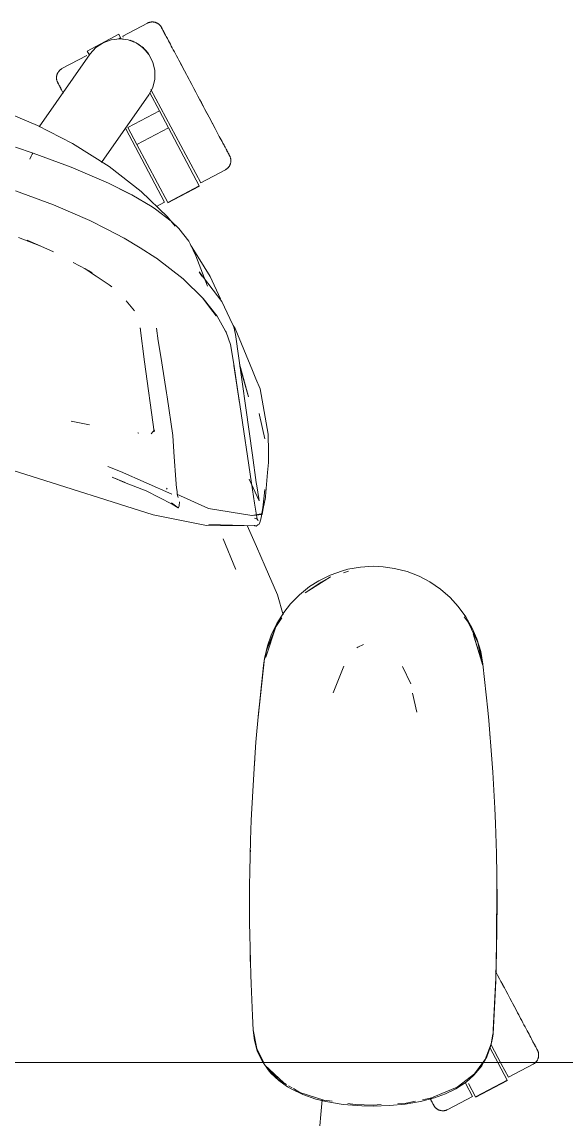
# Model space of a CAD drawing. Header units: millimetres. Extents: x 155927 to 317870, y -36033 to 97293.
# Drawn here: x 177060.7 to 177273.8, y 25105.9 to 25535.5 of the extents above; entities that cross this region are included whole.
import ezdxf

# ---------------------------------------------------------------- set-up
doc = ezdxf.new("R2010")
doc.units = ezdxf.units.MM
doc.header["$MEASUREMENT"] = 0
doc.layers.add('G-IMPT', color=8, linetype='CONTINUOUS', lineweight=9)
doc.layers.add('I-FURN', color=8, linetype='CONTINUOUS', lineweight=9)

msp = doc.modelspace()

# ---------------------------------------------------------------- linework, layer by layer
at = {"layer": 'G-IMPT'}
for p, q in [((177048.73, 25502.47), (177066.71, 25494.95)), ((177080.48, 25487.86), (177066.71, 25494.95)), ((177094.78, 25478.89), (177080.48, 25487.86)), ((177065.02, 25484.08), (177058.09, 25486.48)), ((177064.24, 25482.85), (177064.62, 25483.67)), ((177064.24, 25482.85), (177064.52, 25483.49)), ((177064.52, 25483.49), (177064.62, 25483.67)), ((177064.89, 25484.08), (177064.62, 25483.67)), ((177064.62, 25483.67), (177064.84, 25484.07)), ((177064.89, 25484.08), (177064.84, 25484.07)), ((177065.02, 25484.11), (177064.89, 25484.08)), ((177064.89, 25484.08), (177065.02, 25484.08)), ((177079.98, 25478.54), (177065.02, 25484.11)), ((177064.24, 25482.85), (177063.81, 25481.79)), ((177063.81, 25481.79), (177064.04, 25482.38)), ((177064.24, 25482.85), (177064.04, 25482.38)), ((177094.78, 25478.89), (177107.38, 25469.08)), ((177083.66, 25477.06), (177079.98, 25478.54)), ((177094.62, 25472.29), (177083.66, 25477.06)), ((177095.06, 25472.07), (177094.62, 25472.29)), ((177094.62, 25472.29), (177103.67, 25467.76)), ((177094.62, 25472.29), (177103.07, 25468.07)), ((177095.06, 25472.07), (177103.67, 25467.76)), ((177073.01, 25463.91), (177058.13, 25469.37)), ((177103.67, 25467.76), (177103.07, 25468.07)), ((177103.67, 25467.76), (177111.67, 25463.03)), ((177117.67, 25459.12), (177107.38, 25469.08)), ((177073.01, 25463.91), (177087.24, 25457.74)), ((177112.96, 25462.17), (177111.67, 25463.03)), ((177119.09, 25457.45), (177112.96, 25462.17)), ((177093.96, 25454.35), (177087.24, 25457.74)), ((177120.67, 25455.45), (177117.67, 25459.12)), ((177119.09, 25457.45), (177122.12, 25454.56)), ((177093.96, 25454.35), (177100.76, 25450.78)), ((177125.98, 25449.69), (177122.12, 25454.56)), ((177059.32, 25451.07), (177061.05, 25450.4)), ((177068.13, 25447.68), (177061.05, 25450.4)), ((177068.13, 25447.68), (177062.69, 25449.99)), ((177106.98, 25447.01), (177100.76, 25450.78)), ((177126.59, 25448.56), (177125.98, 25449.69)), ((177072.98, 25445.49), (177068.13, 25447.68)), ((177106.98, 25447.01), (177113.08, 25443.13)), ((177126.59, 25448.56), (177127.77, 25446.12)), ((177127.29, 25447.2), (177126.78, 25447.97)), ((177127.29, 25447.2), (177134.41, 25435.75)), ((177127.77, 25446.12), (177128.84, 25443.89)), ((177080.7, 25441.27), (177088.13, 25437.43)), ((177113.34, 25442.96), (177113.08, 25443.13)), ((177123.77, 25434.94), (177113.34, 25442.96)), ((177133.35, 25431.98), (177128.84, 25443.89)), ((177085.35, 25438.93), (177089.11, 25436.37)), ((177085.35, 25438.93), (177088.13, 25437.43)), ((177089.11, 25436.37), (177089.69, 25435.98)), ((177089.69, 25435.98), (177094.82, 25432.48)), ((177130.12, 25437.64), (177139.03, 25425.99)), ((177130.12, 25437.64), (177131.11, 25435.91)), ((177094.82, 25432.48), (177095.92, 25431.73)), ((177131.67, 25427.2), (177123.77, 25434.94)), ((177134.41, 25435.75), (177138.39, 25427.12)), ((177136.77, 25420.46), (177131.37, 25427.41)), ((177131.37, 25427.41), (177134.18, 25423.84)), ((177101.45, 25426.21), (177104.79, 25422.3)), ((177131.67, 25427.2), (177137.09, 25420.24)), ((177136.77, 25420.46), (177134.18, 25423.84)), ((177139.03, 25425.99), (177142.1, 25419.41)), ((177137.09, 25420.24), (177140.38, 25414.4)), ((177142.1, 25419.41), (177143.67, 25416.05)), ((177108.73, 25402.36), (177106.95, 25415.71)), ((177106.95, 25415.71), (177107.1, 25415.24)), ((177114.09, 25410.55), (177113.34, 25415.62)), ((177143.38, 25416.66), (177144.15, 25415.49)), ((177144.31, 25413.06), (177143.67, 25416.05)), ((177144.15, 25415.49), (177150.95, 25399.04)), ((177114.09, 25410.55), (177115.15, 25403.71)), ((177140.6, 25413.98), (177140.38, 25414.4)), ((177140.6, 25413.98), (177142.35, 25409.19)), ((177150.99, 25365.84), (177144.31, 25413.06)), ((177142.35, 25409.19), (177143.65, 25401.52)), ((177108.73, 25402.36), (177112.47, 25375.02)), ((177115.15, 25403.71), (177115.41, 25402.05)), ((177117.28, 25390.28), (177115.41, 25402.05)), ((177149.44, 25388.64), (177145.93, 25401.58)), ((177145.95, 25386.36), (177143.65, 25401.52)), ((177145.95, 25386.36), (177143.71, 25400.94)), ((177146.04, 25385.75), (177143.71, 25400.94)), ((177149.44, 25388.64), (177146.08, 25400.53)), ((177150.95, 25399.04), (177152.34, 25395.68)), ((177153.93, 25391.82), (177152.34, 25395.68)), ((177117.52, 25388.73), (177117.28, 25390.28)), ((177119.73, 25373.51), (177117.52, 25388.73)), ((177157.17, 25374.12), (177153.93, 25391.82)), ((177146.04, 25385.75), (177150.6, 25354.88)), ((177153.72, 25381.56), (177153.56, 25382.14)), ((177155.76, 25372.26), (177153.72, 25381.56)), ((177079.93, 25379.2), (177087.19, 25377.79)), ((177106.41, 25374.52), (177106.06, 25374.57)), ((177111.35, 25374.17), (177112.6, 25375.73)), ((177112.47, 25375.02), (177112.52, 25375.29)), ((177112.56, 25375.52), (177112.52, 25375.29)), ((177119.73, 25373.51), (177119.74, 25373.43)), ((177119.74, 25373.43), (177120.36, 25365.19)), ((177157.17, 25374.12), (177157.2, 25367.15)), ((177061.82, 25358.48), (177031.84, 25367.66)), ((177121, 25356.34), (177120.36, 25365.19)), ((177150.99, 25365.84), (177152.43, 25355.18)), ((177156.86, 25359.03), (177157.2, 25362.98)), ((177157.2, 25362.98), (177157.2, 25367.15)), ((177094.25, 25361.36), (177099.24, 25359.47)), ((177099.24, 25359.47), (177119.4, 25350.54)), ((177156.86, 25359.03), (177156.05, 25349.7)), ((177061.82, 25358.48), (177112.06, 25342.49)), ((177100.87, 25355.17), (177095.98, 25357.19)), ((177095.98, 25357.19), (177101.08, 25355.16)), ((177101.08, 25355.16), (177096.55, 25356.96)), ((177109.34, 25351.92), (177100.87, 25355.17)), ((177121, 25356.34), (177121.25, 25352.93)), ((177149.61, 25356.43), (177153.62, 25347.99)), ((177150.6, 25354.88), (177151.71, 25347.03)), ((177152.64, 25353.88), (177152.43, 25355.18)), ((177109.34, 25351.92), (177119.45, 25346.64)), ((177117.23, 25352.92), (177117.5, 25352.48)), ((177121.29, 25352.56), (177121.25, 25352.93)), ((177121.29, 25352.56), (177121.58, 25350.1)), ((177133.72, 25344.93), (177121.37, 25350.54)), ((177121.58, 25350.1), (177121.6, 25350.04)), ((177121.87, 25349.27), (177121.6, 25350.04)), ((177153.47, 25348.86), (177152.64, 25353.88)), ((177155.53, 25349.87), (177155.75, 25352.46)), ((177121.91, 25345.29), (177119.2, 25347.13)), ((177121.91, 25345.29), (177119.45, 25346.64)), ((177122.19, 25346), (177122.04, 25345.31)), ((177122.35, 25347.53), (177122.19, 25346)), ((177152.82, 25340.76), (177151.71, 25347.03)), ((177153.62, 25347.99), (177153.47, 25348.86)), ((177155.53, 25349.87), (177155.02, 25345.18)), ((177155.2, 25344.98), (177156.01, 25349.23)), ((177156.05, 25349.7), (177156.01, 25349.23)), ((177112.06, 25342.49), (177133.02, 25338.3)), ((177121.91, 25345.29), (177121.74, 25345.25)), ((177122.04, 25345.31), (177121.91, 25345.29)), ((177133.72, 25344.93), (177150.76, 25342.21)), ((177154.34, 25342.9), (177150.76, 25342.21)), ((177154.34, 25342.9), (177150.8, 25342.27)), ((177150.8, 25342.27), (177154.76, 25342.66)), ((177154.94, 25344.57), (177154.4, 25341.29)), ((177155.2, 25344.98), (177154.76, 25342.66)), ((177154.94, 25344.57), (177155.02, 25345.18)), ((177133.02, 25338.3), (177151.88, 25338.25)), ((177133.9, 25338.73), (177152.35, 25338.15)), ((177133.9, 25338.73), (177151.88, 25338.25)), ((177152.48, 25330.09), (177148.91, 25338.26)), ((177152.47, 25338.12), (177151.6, 25338.31)), ((177151.6, 25338.31), (177151.71, 25338.29)), ((177151.88, 25338.25), (177151.71, 25338.29)), ((177152.27, 25341.1), (177151.77, 25341.18)), ((177152.35, 25338.15), (177151.88, 25338.25)), ((177152.27, 25341.1), (177152.81, 25340.78)), ((177152.47, 25338.12), (177153.04, 25338.52)), ((177152.65, 25341.38), (177153.21, 25340.28)), ((177152.65, 25341.38), (177152.82, 25340.76)), ((177152.81, 25340.78), (177153.21, 25340.28)), ((177153.53, 25338.89), (177153.04, 25338.52)), ((177153.53, 25338.89), (177153.85, 25339.43)), ((177154.4, 25341.29), (177153.85, 25339.43)), ((177139.45, 25333.15), (177144.37, 25321.3)), ((177155.9, 25322.26), (177152.48, 25330.09)), ((177144.48, 25321.03), (177144.37, 25321.3)), ((177160.76, 25311.13), (177155.9, 25322.26)), ((177181.4, 25318.91), (177186.18, 25320.62)), ((177188.31, 25321.18), (177186.18, 25320.62)), ((177186.61, 25319.82), (177188.64, 25320.44)), ((177193.26, 25322.06), (177188.31, 25321.18)), ((177198.3, 25322.36), (177193.26, 25322.06)), ((177198.3, 25322.36), (177202.14, 25322.19)), ((177206.66, 25321.54), (177202.14, 25322.19)), ((177206.66, 25321.54), (177211.52, 25320.28)), ((177216.23, 25318.44), (177211.52, 25320.28)), ((177181.5, 25318.26), (177171.55, 25311.94)), ((177177.82, 25316.1), (177171.55, 25311.94)), ((177176.9, 25316.66), (177173.35, 25314.4)), ((177181.4, 25318.91), (177176.9, 25316.66)), ((177181.5, 25318.26), (177177.82, 25316.1)), ((177220.4, 25316.25), (177216.23, 25318.44)), ((177220.4, 25316.25), (177224.57, 25313.42)), ((177169.37, 25311.21), (177173.35, 25314.4)), ((177224.57, 25313.42), (177228.4, 25310.1)), ((177160.76, 25311.13), (177163.01, 25303.31)), ((177165.82, 25307.6), (177163.2, 25304.3)), ((177169.37, 25311.21), (177165.82, 25307.6)), ((177231.57, 25306.66), (177228.4, 25310.1)), ((177160.47, 25299.97), (177163.2, 25304.3)), ((177231.57, 25306.66), (177234.56, 25302.58)), ((177160.08, 25298.65), (177156.26, 25286.79)), ((177156.47, 25289.43), (177160.08, 25298.65)), ((177160.47, 25299.97), (177158.28, 25295.39)), ((177160.08, 25298.65), (177159.18, 25295.94)), ((177160.08, 25298.65), (177162.5, 25302.23)), ((177233.87, 25302.62), (177235.47, 25300.51)), ((177237.07, 25298.14), (177234.56, 25302.58)), ((177239.2, 25292.45), (177235.47, 25300.51)), ((177159.18, 25295.94), (177156.26, 25286.79)), ((177158.28, 25295.39), (177156.83, 25291.26)), ((177237.07, 25298.14), (177238.89, 25293.9)), ((177241.25, 25283.48), (177237.42, 25295.94)), ((177237.42, 25295.94), (177240.33, 25286.79)), ((177155.68, 25286.3), (177156.83, 25291.26)), ((177192.25, 25290.73), (177191.8, 25290.43)), ((177194.47, 25291.74), (177192.25, 25290.73)), ((177238.89, 25293.9), (177240.35, 25289.04)), ((177239.2, 25292.45), (177241.12, 25284.04)), ((177155.68, 25286.3), (177153.22, 25263.34)), ((177155.68, 25286.3), (177153.32, 25264.86)), ((177155.68, 25286.3), (177155.34, 25283.48)), ((177155.89, 25286.37), (177156.47, 25289.43)), ((177241.25, 25283.48), (177240.33, 25286.79)), ((177241.25, 25283.99), (177240.35, 25289.04)), ((177153.22, 25263.34), (177155.34, 25283.48)), ((177182.58, 25272.78), (177186.72, 25283.2)), ((177209.67, 25283.11), (177212.94, 25276.33)), ((177243.15, 25266.07), (177241.25, 25283.99)), ((177215.28, 25265.28), (177213.7, 25272.71)), ((177153.32, 25264.86), (177152.34, 25253.46)), ((177243.5, 25261.94), (177243.15, 25266.07)), ((177244.75, 25246.88), (177243.5, 25261.94)), ((177244.09, 25255.06), (177243.93, 25256.74)), ((177151.61, 25243.18), (177152.34, 25253.46)), ((177151.61, 25243.18), (177151.05, 25234.3)), ((177151.75, 25245.22), (177151.66, 25243.31)), ((177151.75, 25245.22), (177151.88, 25246.64)), ((177244.75, 25246.88), (177245.07, 25241.79)), ((177245.07, 25241.79), (177245.88, 25227.65)), ((177150.51, 25223), (177151.05, 25234.3)), ((177246.14, 25221.63), (177245.88, 25227.65)), ((177150.51, 25223), (177150.22, 25215.12)), ((177246.14, 25221.63), (177246.52, 25209.87)), ((177149.92, 25202.81), (177150.22, 25215.12)), ((177246.28, 25216.74), (177246.39, 25214.81)), ((177246.39, 25214.81), (177246.4, 25213.31)), ((177150.14, 25211.25), (177150.06, 25209.59)), ((177150.06, 25209.59), (177150.06, 25207.51)), ((177246.69, 25201.45), (177246.52, 25209.87)), ((177149.92, 25202.81), (177149.85, 25197.34)), ((177246.69, 25201.45), (177246.57, 25171.43)), ((177246.69, 25201.45), (177246.73, 25181.27)), ((177246.69, 25201.45), (177246.78, 25190.66)), ((177149.84, 25182.63), (177149.85, 25197.34)), ((177246.57, 25171.43), (177246.78, 25190.66)), ((177149.89, 25178.12), (177149.84, 25182.63)), ((177246.73, 25181.27), (177246.23, 25159.87)), ((177246.73, 25181.27), (177246.27, 25161.08)), ((177246.73, 25181.27), (177246.57, 25171.43)), ((177246.71, 25179.23), (177246.64, 25177.32)), ((177246.69, 25181.76), (177246.71, 25179.23)), ((177149.89, 25178.12), (177150.27, 25162.45)), ((177150.07, 25171.39), (177150.07, 25169.17)), ((177246.57, 25171.43), (177246.23, 25159.87)), ((177150.22, 25165.85), (177150.07, 25169.17)), ((177150.27, 25162.45), (177150.4, 25158.9)), ((177246.27, 25161.08), (177245.18, 25139.3)), ((177246.27, 25161.08), (177245.3, 25140.9)), ((177246.23, 25159.87), (177246.27, 25161.08)), ((177151.01, 25146.34), (177150.4, 25158.9)), ((177246.23, 25159.87), (177245.18, 25139.3)), ((177151.01, 25146.34), (177151.3, 25140.68)), ((177152.67, 25133.56), (177151.3, 25140.9)), ((177151.3, 25140.68), (177151.8, 25136.67)), ((177245.18, 25139.3), (177245.3, 25140.9)), ((177245.38, 25143.14), (177245.3, 25140.9)), ((177151.8, 25136.67), (177152.86, 25132.71)), ((177244.47, 25135.43), (177242.06, 25129.24)), ((177244.49, 25135.25), (177244.12, 25133.91)), ((177244.47, 25135.43), (177245.05, 25139.28)), ((177244.49, 25135.25), (177244.93, 25137.65)), ((177245.18, 25139.3), (177244.93, 25137.65)), ((177154.77, 25129.3), (177152.67, 25133.56)), ((177154.85, 25128.39), (177152.86, 25132.71)), ((177242.72, 25130.27), (177244.12, 25133.91)), ((177154.77, 25129.3), (177155.4, 25128.03)), ((177155.1, 25128.03), (177157.05, 25125.17)), ((177155.87, 25127.06), (177158.11, 25124.65)), ((177163.26, 25120.16), (177155.87, 25127.06)), ((177161.18, 25121.35), (177155.87, 25127.06)), ((177240.77, 25126.83), (177237.69, 25123.09)), ((177241.16, 25128.03), (177237.89, 25123.61)), ((177241.45, 25128.03), (177240.77, 25126.83)), ((177242.06, 25129.24), (177241.16, 25128.03)), ((177242.72, 25130.27), (177241.45, 25128.03)), ((177158.19, 25123.85), (177157.05, 25125.17)), ((177161.64, 25121.57), (177158.11, 25124.65)), ((177158.19, 25123.85), (177161.23, 25120.98)), ((177237.89, 25123.61), (177231.1, 25118.4)), ((177234.65, 25120.42), (177237.69, 25123.09)), ((177164.33, 25119.47), (177161.18, 25121.35)), ((177161.23, 25120.98), (177164.69, 25118.54)), ((177163.26, 25120.16), (177161.79, 25121.44)), ((177166.06, 25117.73), (177164.69, 25118.54)), ((177166.56, 25118.14), (177165.12, 25119)), ((177231.1, 25118.4), (177226.71, 25116.56)), ((177230.6, 25117.77), (177234.65, 25120.42)), ((177170.7, 25115.53), (177166.06, 25117.73)), ((177169.48, 25116.39), (177167.03, 25117.86)), ((177178.87, 25113.36), (177169.48, 25116.39)), ((177175.78, 25113.79), (177170.7, 25115.53)), ((177175.78, 25113.79), (177179.71, 25112.81)), ((177222.2, 25114.2), (177216.72, 25112.77)), ((177221.08, 25114.23), (177217.62, 25113.52)), ((177221.08, 25114.23), (177226.71, 25116.56)), ((177222.2, 25114.2), (177226.53, 25115.79)), ((177230.6, 25117.77), (177226.53, 25115.79)), ((177178.25, 25113.49), (177176.81, 25097.61)), ((177182.16, 25112.9), (177178.87, 25113.36)), ((177179.71, 25112.81), (177186.47, 25111.69)), ((177193.79, 25111.12), (177186.47, 25111.69)), ((177191.13, 25111.63), (177188.35, 25112.03)), ((177191.13, 25111.63), (177198.3, 25111.4)), ((177193.79, 25111.12), (177198.3, 25111.03)), ((177201.4, 25111.59), (177198.3, 25111.4)), ((177198.3, 25111.03), (177204.63, 25111.21)), ((177210.78, 25111.77), (177204.63, 25111.21)), ((177211.12, 25112.19), (177207.92, 25111.99)), ((177210.78, 25111.77), (177216.72, 25112.77)), ((177214.87, 25112.96), (177211.12, 25112.19))]:
    msp.add_line(p, q, dxfattribs=at)
at = {"layer": 'I-FURN'}
for p, q in [((177109.85, 25534.99), (177100.17, 25529.84)), ((177109.85, 25534.99), (177109.99, 25535.06)), ((177109.99, 25535.06), (177110.14, 25535.13)), ((177110.14, 25535.13), (177110.29, 25535.19)), ((177110.29, 25535.19), (177110.44, 25535.24)), ((177110.44, 25535.24), (177110.6, 25535.29)), ((177110.6, 25535.29), (177110.75, 25535.34)), ((177110.75, 25535.34), (177110.91, 25535.37)), ((177110.91, 25535.37), (177111.07, 25535.4)), ((177111.07, 25535.4), (177111.23, 25535.43)), ((177111.23, 25535.43), (177111.39, 25535.44)), ((177111.39, 25535.44), (177111.55, 25535.45)), ((177111.55, 25535.45), (177111.71, 25535.46)), ((177111.71, 25535.46), (177111.87, 25535.46)), ((177111.87, 25535.46), (177112.03, 25535.45)), ((177112.03, 25535.45), (177112.19, 25535.43)), ((177112.19, 25535.43), (177112.35, 25535.41)), ((177112.35, 25535.41), (177112.51, 25535.39)), ((177112.51, 25535.39), (177112.67, 25535.35)), ((177112.67, 25535.35), (177112.82, 25535.31)), ((177112.82, 25535.31), (177112.98, 25535.27)), ((177112.98, 25535.27), (177113.13, 25535.21)), ((177113.13, 25535.21), (177113.28, 25535.15)), ((177113.28, 25535.15), (177113.43, 25535.09)), ((177113.43, 25535.09), (177113.57, 25535.02)), ((177113.57, 25535.02), (177113.72, 25534.94)), ((177113.72, 25534.94), (177113.85, 25534.86)), ((177113.85, 25534.86), (177113.99, 25534.78)), ((177113.99, 25534.78), (177114.12, 25534.68)), ((177114.12, 25534.68), (177114.25, 25534.58)), ((177098.6, 25530.65), (177086.24, 25524.08)), ((177098.6, 25530.65), (177099.34, 25529.25)), ((177114.25, 25534.58), (177114.37, 25534.48)), ((177114.37, 25534.48), (177114.49, 25534.37)), ((177114.49, 25534.37), (177114.61, 25534.26)), ((177114.61, 25534.26), (177114.72, 25534.15)), ((177114.72, 25534.15), (177114.83, 25534.02)), ((177114.83, 25534.02), (177114.93, 25533.9)), ((177114.93, 25533.9), (177115.02, 25533.77)), ((177115.02, 25533.77), (177115.12, 25533.64)), ((177115.12, 25533.64), (177115.2, 25533.5)), ((177115.2, 25533.5), (177115.28, 25533.36)), ((177115.28, 25533.36), (177115.3, 25533.32)), ((177115.3, 25533.32), (177115.31, 25533.3)), ((177115.33, 25533.27), (177115.3, 25533.32)), ((177115.3, 25533.32), (177115.3, 25533.32)), ((177115.31, 25533.3), (177115.34, 25533.24)), ((177115.37, 25533.19), (177115.33, 25533.27)), ((177115.34, 25533.24), (177115.4, 25533.14)), ((177115.44, 25533.07), (177115.37, 25533.19)), ((177115.4, 25533.14), (177115.47, 25533)), ((177115.52, 25532.91), (177115.44, 25533.07)), ((177115.47, 25533), (177115.57, 25532.82)), ((177115.63, 25532.71), (177115.52, 25532.91)), ((177115.57, 25532.82), (177115.68, 25532.6)), ((177115.76, 25532.47), (177115.63, 25532.71)), ((177115.68, 25532.6), (177115.82, 25532.34)), ((177115.9, 25532.19), (177115.76, 25532.47)), ((177115.82, 25532.34), (177115.98, 25532.05)), ((177116.07, 25531.87), (177115.9, 25532.19)), ((177115.98, 25532.05), (177116.16, 25531.71)), ((177116.26, 25531.51), (177116.07, 25531.87)), ((177116.16, 25531.71), (177116.36, 25531.34)), ((177116.47, 25531.12), (177116.26, 25531.51)), ((177116.36, 25531.34), (177116.57, 25530.93)), ((177116.7, 25530.69), (177116.47, 25531.12)), ((177116.57, 25530.93), (177116.81, 25530.48)), ((177116.95, 25530.22), (177116.7, 25530.69)), ((177116.81, 25530.48), (177117.07, 25530)), ((177089.65, 25525.43), (177092.44, 25527.33)), ((177092.44, 25527.33), (177095.61, 25528.5)), ((177095.61, 25528.5), (177098.96, 25528.88)), ((177098.59, 25528.85), (177099.34, 25529.25)), ((177098.96, 25528.88), (177102.3, 25528.46)), ((177099.34, 25529.25), (177099.3, 25529.34)), ((177100.37, 25529.46), (177100.17, 25529.84)), ((177102.3, 25528.46), (177105.45, 25527.24)), ((177105.45, 25527.24), (177108.21, 25525.3)), ((177109.07, 25524.47), (177106.29, 25526.76)), ((177117.21, 25529.72), (177116.95, 25530.22)), ((177117.07, 25530), (177117.34, 25529.48)), ((177117.5, 25529.19), (177117.21, 25529.72)), ((177117.34, 25529.48), (177117.64, 25528.93)), ((177117.8, 25528.62), (177117.5, 25529.19)), ((177117.64, 25528.93), (177117.95, 25528.35)), ((177118.12, 25528.02), (177117.8, 25528.62)), ((177118.46, 25527.38), (177118.12, 25528.02)), ((177118.81, 25526.72), (177118.46, 25527.38)), ((177119.18, 25526.03), (177118.81, 25526.72)), ((177067.38, 25494.33), (177087.4, 25522.92)), ((177086.04, 25522.33), (177076.35, 25517.18)), ((177086.98, 25522.68), (177086.24, 25524.08)), ((177086.94, 25522.77), (177086.98, 25522.68)), ((177087.4, 25522.92), (177089.65, 25525.43)), ((177108.21, 25525.3), (177110.43, 25522.76)), ((177110.23, 25523.05), (177109.07, 25524.47)), ((177110.43, 25522.76), (177111.98, 25519.77)), ((177119.56, 25525.3), (177119.18, 25526.03)), ((177119.96, 25524.55), (177119.56, 25525.3)), ((177120.38, 25523.78), (177119.96, 25524.55)), ((177120.8, 25522.98), (177120.38, 25523.78)), ((177121.24, 25522.15), (177120.8, 25522.98)), ((177121.69, 25521.31), (177121.24, 25522.15)), ((177111.98, 25519.77), (177112.76, 25516.49)), ((177122.15, 25520.44), (177121.69, 25521.31)), ((177122.62, 25519.55), (177122.15, 25520.44)), ((177123.11, 25518.64), (177122.62, 25519.55)), ((177122.84, 25519.14), (177123.33, 25518.22)), ((177123.6, 25517.72), (177123.11, 25518.64)), ((177123.33, 25518.22), (177123.82, 25517.29)), ((177124.09, 25516.78), (177123.6, 25517.72)), ((177074.21, 25513.58), (177074.22, 25513.74)), ((177074.22, 25513.42), (177074.21, 25513.58)), ((177074.22, 25513.9), (177074.24, 25514.07)), ((177074.22, 25513.74), (177074.22, 25513.9)), ((177074.23, 25513.26), (177074.22, 25513.42)), ((177074.25, 25513.1), (177074.23, 25513.26)), ((177074.24, 25514.07), (177074.26, 25514.23)), ((177074.26, 25514.23), (177074.29, 25514.38)), ((177074.29, 25514.38), (177074.32, 25514.54)), ((177074.32, 25514.54), (177074.36, 25514.7)), ((177074.36, 25514.7), (177074.41, 25514.85)), ((177074.41, 25514.85), (177074.46, 25515)), ((177074.46, 25515), (177074.52, 25515.15)), ((177074.52, 25515.15), (177074.58, 25515.3)), ((177074.58, 25515.3), (177074.65, 25515.45)), ((177074.65, 25515.45), (177074.73, 25515.59)), ((177074.73, 25515.59), (177074.81, 25515.73)), ((177074.81, 25515.73), (177074.9, 25515.86)), ((177074.9, 25515.86), (177074.99, 25516)), ((177074.99, 25516), (177075.09, 25516.12)), ((177075.09, 25516.12), (177075.19, 25516.25)), ((177075.19, 25516.25), (177075.3, 25516.37)), ((177075.3, 25516.37), (177075.41, 25516.48)), ((177075.41, 25516.48), (177075.53, 25516.6)), ((177075.53, 25516.6), (177075.65, 25516.7)), ((177075.65, 25516.7), (177075.78, 25516.8)), ((177075.78, 25516.8), (177075.9, 25516.9)), ((177075.9, 25516.9), (177076.04, 25516.99)), ((177076.04, 25516.99), (177076.17, 25517.08)), ((177076.17, 25517.08), (177076.31, 25517.16)), ((177076.31, 25517.16), (177076.35, 25517.18)), ((177112.76, 25516.49), (177112.74, 25513.11)), ((177123.82, 25517.29), (177124.33, 25516.35)), ((177124.6, 25515.83), (177124.09, 25516.78)), ((177124.33, 25516.35), (177124.84, 25515.39)), ((177125.11, 25514.87), (177124.6, 25515.83)), ((177124.84, 25515.39), (177125.35, 25514.42)), ((177125.63, 25513.9), (177125.11, 25514.87)), ((177125.35, 25514.42), (177125.87, 25513.44)), ((177126.15, 25512.91), (177125.63, 25513.9)), ((177125.87, 25513.44), (177126.4, 25512.46)), ((177074.27, 25512.94), (177074.25, 25513.1)), ((177074.3, 25512.78), (177074.27, 25512.94)), ((177074.34, 25512.63), (177074.3, 25512.78)), ((177074.38, 25512.47), (177074.34, 25512.63)), ((177074.43, 25512.32), (177074.38, 25512.47)), ((177074.49, 25512.17), (177074.43, 25512.32)), ((177074.55, 25512.02), (177074.49, 25512.17)), ((177074.61, 25511.87), (177074.55, 25512.02)), ((177074.69, 25511.73), (177074.61, 25511.87)), ((177074.69, 25511.72), (177074.69, 25511.73)), ((177074.69, 25511.73), (177074.7, 25511.71)), ((177074.71, 25511.68), (177074.69, 25511.72)), ((177074.7, 25511.71), (177074.73, 25511.65)), ((177074.75, 25511.6), (177074.71, 25511.68)), ((177074.73, 25511.65), (177074.78, 25511.54)), ((177074.82, 25511.47), (177074.75, 25511.6)), ((177074.78, 25511.54), (177074.86, 25511.4)), ((177074.91, 25511.31), (177074.82, 25511.47)), ((177074.86, 25511.4), (177074.95, 25511.22)), ((177075.01, 25511.11), (177074.91, 25511.31)), ((177074.95, 25511.22), (177075.07, 25511.01)), ((177075.14, 25510.87), (177075.01, 25511.11)), ((177075.07, 25511.01), (177075.21, 25510.75)), ((177075.29, 25510.59), (177075.14, 25510.87)), ((177075.21, 25510.75), (177075.36, 25510.45)), ((177075.46, 25510.27), (177075.29, 25510.59)), ((177075.36, 25510.45), (177075.54, 25510.11)), ((177075.65, 25509.92), (177075.46, 25510.27)), ((177075.54, 25510.11), (177075.74, 25509.74)), ((177075.86, 25509.52), (177075.65, 25509.92)), ((177075.74, 25509.74), (177075.96, 25509.33)), ((177076.08, 25509.09), (177075.86, 25509.52)), ((177075.96, 25509.33), (177076.2, 25508.88)), ((177076.33, 25508.63), (177076.08, 25509.09)), ((177111.91, 25509.84), (177110.33, 25506.87)), ((177130.68, 25472.45), (177111.22, 25509.05)), ((177112.74, 25513.11), (177111.91, 25509.84)), ((177126.68, 25511.92), (177126.15, 25512.91)), ((177126.4, 25512.46), (177126.92, 25511.46)), ((177127.21, 25510.92), (177126.68, 25511.92)), ((177126.92, 25511.46), (177127.46, 25510.46)), ((177127.74, 25509.92), (177127.21, 25510.92)), ((177127.46, 25510.46), (177127.99, 25509.46)), ((177128.28, 25508.92), (177127.74, 25509.92)), ((177127.99, 25509.46), (177128.52, 25508.46)), ((177128.81, 25507.91), (177128.28, 25508.92)), ((177076.2, 25508.88), (177076.45, 25508.4)), ((177076.6, 25508.13), (177076.33, 25508.63)), ((177076.45, 25508.4), (177076.73, 25507.89)), ((177076.88, 25507.59), (177076.6, 25508.13)), ((177110.33, 25506.87), (177091.82, 25480.43)), ((177110.79, 25507.73), (177114.54, 25500.67)), ((177128.52, 25508.46), (177129.06, 25507.45)), ((177129.35, 25506.91), (177128.81, 25507.91)), ((177129.06, 25507.45), (177129.59, 25506.45)), ((177129.88, 25505.9), (177129.35, 25506.91)), ((177129.59, 25506.45), (177130.12, 25505.44)), ((177130.41, 25504.91), (177129.88, 25505.9)), ((177130.12, 25505.44), (177130.65, 25504.45)), ((177130.94, 25503.91), (177130.41, 25504.91)), ((177114.54, 25500.67), (177102.18, 25494.1)), ((177114.54, 25500.67), (177118.07, 25494.03)), ((177130.65, 25504.45), (177131.18, 25503.46)), ((177131.46, 25502.92), (177130.94, 25503.91)), ((177131.18, 25503.46), (177131.7, 25502.47)), ((177131.98, 25501.95), (177131.46, 25502.92)), ((177131.7, 25502.47), (177132.22, 25501.5)), ((177132.5, 25500.98), (177131.98, 25501.95)), ((177132.22, 25501.5), (177132.73, 25500.53)), ((177133.01, 25500.02), (177132.5, 25500.98)), ((177132.73, 25500.53), (177133.24, 25499.58)), ((177133.51, 25499.08), (177133.01, 25500.02)), ((177133.24, 25499.58), (177133.74, 25498.65)), ((177134, 25498.15), (177133.51, 25499.08)), ((177133.74, 25498.65), (177134.23, 25497.72)), ((177134.49, 25497.23), (177134, 25498.15)), ((177134.23, 25497.72), (177134.71, 25496.82)), ((177134.97, 25496.34), (177134.49, 25497.23)), ((177134.71, 25496.82), (177135.18, 25495.93)), ((177135.43, 25495.46), (177134.97, 25496.34)), ((177116.55, 25464.93), (177101.3, 25493.63)), ((177105.71, 25487.46), (177102.18, 25494.1)), ((177118.07, 25494.03), (177105.71, 25487.46)), ((177118.07, 25494.03), (177130.15, 25471.32)), ((177135.18, 25495.93), (177135.64, 25495.06)), ((177135.89, 25494.6), (177135.43, 25495.46)), ((177135.64, 25495.06), (177136.09, 25494.22)), ((177136.33, 25493.77), (177135.89, 25494.6)), ((177136.76, 25492.96), (177136.33, 25493.77)), ((177137.18, 25492.17), (177136.76, 25492.96)), ((177137.59, 25491.41), (177137.18, 25492.17)), ((177117.78, 25464.75), (177105.71, 25487.46)), ((177137.98, 25490.67), (177137.59, 25491.41)), ((177138.36, 25489.96), (177137.98, 25490.67)), ((177138.72, 25489.29), (177138.36, 25489.96)), ((177139.06, 25488.64), (177138.72, 25489.29)), ((177139.39, 25488.02), (177139.06, 25488.64)), ((177139.7, 25487.44), (177139.39, 25488.02)), ((177139.53, 25487.75), (177139.84, 25487.18)), ((177139.99, 25486.89), (177139.7, 25487.44)), ((177139.84, 25487.18), (177140.12, 25486.64)), ((177140.27, 25486.37), (177139.99, 25486.89)), ((177140.12, 25486.64), (177140.39, 25486.14)), ((177140.52, 25485.89), (177140.27, 25486.37)), ((177140.39, 25486.14), (177140.63, 25485.68)), ((177140.76, 25485.44), (177140.52, 25485.89)), ((177140.63, 25485.68), (177140.86, 25485.25)), ((177140.98, 25485.03), (177140.76, 25485.44)), ((177140.86, 25485.25), (177141.07, 25484.85)), ((177141.18, 25484.66), (177140.98, 25485.03)), ((177141.07, 25484.85), (177141.26, 25484.5)), ((177141.35, 25484.32), (177141.18, 25484.66)), ((177141.26, 25484.5), (177141.43, 25484.18)), ((177141.51, 25484.03), (177141.35, 25484.32)), ((177141.43, 25484.18), (177141.58, 25483.9)), ((177141.65, 25483.77), (177141.51, 25484.03)), ((177141.58, 25483.9), (177141.71, 25483.66)), ((177141.77, 25483.55), (177141.65, 25483.77)), ((177141.71, 25483.66), (177141.81, 25483.46)), ((177141.86, 25483.37), (177141.77, 25483.55)), ((177141.81, 25483.46), (177141.9, 25483.3)), ((177141.94, 25483.23), (177141.86, 25483.37)), ((177141.9, 25483.3), (177141.96, 25483.18)), ((177141.99, 25483.13), (177141.94, 25483.23)), ((177141.96, 25483.18), (177142.01, 25483.09)), ((177141.82, 25478.91), (177141.73, 25478.78)), ((177141.91, 25479.04), (177141.82, 25478.91)), ((177141.99, 25479.18), (177141.91, 25479.04)), ((177142.02, 25483.07), (177141.99, 25483.13)), ((177142.07, 25479.32), (177141.99, 25479.18)), ((177142.01, 25483.09), (177142.03, 25483.05)), ((177142.03, 25483.05), (177142.02, 25483.07)), ((177142.03, 25483.05), (177142.11, 25482.9)), ((177142.03, 25483.05), (177142.03, 25483.05)), ((177142.14, 25479.47), (177142.07, 25479.32)), ((177142.11, 25482.9), (177142.17, 25482.76)), ((177142.2, 25479.62), (177142.14, 25479.47)), ((177142.17, 25482.76), (177142.23, 25482.61)), ((177142.26, 25479.77), (177142.2, 25479.62)), ((177142.23, 25482.61), (177142.29, 25482.46)), ((177142.31, 25479.92), (177142.26, 25479.77)), ((177142.29, 25482.46), (177142.34, 25482.3)), ((177142.36, 25480.07), (177142.31, 25479.92)), ((177142.34, 25482.3), (177142.38, 25482.15)), ((177142.4, 25480.23), (177142.36, 25480.07)), ((177142.38, 25482.15), (177142.42, 25481.99)), ((177142.43, 25480.39), (177142.4, 25480.23)), ((177142.42, 25481.99), (177142.45, 25481.83)), ((177142.46, 25480.55), (177142.43, 25480.39)), ((177142.45, 25481.83), (177142.47, 25481.67)), ((177142.48, 25480.71), (177142.46, 25480.55)), ((177142.47, 25481.67), (177142.49, 25481.51)), ((177142.49, 25480.87), (177142.48, 25480.71)), ((177142.49, 25481.51), (177142.5, 25481.35)), ((177142.5, 25481.03), (177142.49, 25480.87)), ((177142.5, 25481.35), (177142.5, 25481.19)), ((177142.5, 25481.19), (177142.5, 25481.03)), ((177130.68, 25472.45), (177140.37, 25477.6)), ((177140.4, 25477.62), (177140.37, 25477.6)), ((177140.54, 25477.7), (177140.4, 25477.62)), ((177140.68, 25477.78), (177140.54, 25477.7)), ((177140.81, 25477.87), (177140.68, 25477.78)), ((177140.94, 25477.97), (177140.81, 25477.87)), ((177141.07, 25478.07), (177140.94, 25477.97)), ((177141.19, 25478.18), (177141.07, 25478.07)), ((177141.31, 25478.29), (177141.19, 25478.18)), ((177141.42, 25478.4), (177141.31, 25478.29)), ((177141.53, 25478.52), (177141.42, 25478.4)), ((177141.63, 25478.65), (177141.53, 25478.52)), ((177141.73, 25478.78), (177141.63, 25478.65)), ((177130.15, 25471.32), (177117.78, 25464.75)), ((177117.88, 25464.58), (177130.24, 25471.15)), ((177113.4, 25463.26), (177116.55, 25464.93)), ((177246.71, 25162.78), (177246.19, 25163.77)), ((177246.43, 25163.31), (177246.96, 25162.33)), ((177247.24, 25161.79), (177246.71, 25162.78)), ((177246.96, 25162.33), (177247.48, 25161.33)), ((177247.77, 25160.79), (177247.24, 25161.79)), ((177247.48, 25161.33), (177248.01, 25160.33)), ((177248.3, 25159.79), (177247.77, 25160.79)), ((177248.01, 25160.33), (177248.55, 25159.33)), ((177248.84, 25158.79), (177248.3, 25159.79)), ((177248.55, 25159.33), (177249.08, 25158.33)), ((177249.37, 25157.78), (177248.84, 25158.79)), ((177249.08, 25158.33), (177249.62, 25157.32)), ((177249.91, 25156.78), (177249.37, 25157.78)), ((177249.62, 25157.32), (177250.15, 25156.32)), ((177250.44, 25155.77), (177249.91, 25156.78)), ((177250.15, 25156.32), (177250.68, 25155.31)), ((177250.97, 25154.78), (177250.44, 25155.77)), ((177250.68, 25155.31), (177251.21, 25154.32)), ((177251.5, 25153.78), (177250.97, 25154.78)), ((177251.21, 25154.32), (177251.74, 25153.33)), ((177252.02, 25152.79), (177251.5, 25153.78)), ((177251.74, 25153.33), (177252.26, 25152.34)), ((177252.54, 25151.82), (177252.02, 25152.79)), ((177252.26, 25152.34), (177252.78, 25151.37)), ((177253.06, 25150.85), (177252.54, 25151.82)), ((177252.78, 25151.37), (177253.29, 25150.4)), ((177253.57, 25149.89), (177253.06, 25150.85)), ((177253.29, 25150.4), (177253.8, 25149.45)), ((177254.07, 25148.95), (177253.57, 25149.89)), ((177253.8, 25149.45), (177254.3, 25148.52)), ((177254.56, 25148.02), (177254.07, 25148.95)), ((177254.3, 25148.52), (177254.79, 25147.59)), ((177255.05, 25147.1), (177254.56, 25148.02)), ((177254.79, 25147.59), (177255.27, 25146.69)), ((177255.53, 25146.21), (177255.05, 25147.1)), ((177255.27, 25146.69), (177255.74, 25145.8)), ((177255.99, 25145.33), (177255.53, 25146.21)), ((177255.74, 25145.8), (177256.2, 25144.93)), ((177256.45, 25144.47), (177255.99, 25145.33)), ((177256.2, 25144.93), (177256.65, 25144.09)), ((177256.89, 25143.64), (177256.45, 25144.47)), ((177257.32, 25142.83), (177256.89, 25143.64)), ((177257.74, 25142.04), (177257.32, 25142.83)), ((177258.15, 25141.28), (177257.74, 25142.04)), ((177258.54, 25140.54), (177258.15, 25141.28)), ((177258.91, 25139.83), (177258.54, 25140.54)), ((177259.28, 25139.16), (177258.91, 25139.83)), ((177259.62, 25138.51), (177259.28, 25139.16)), ((177259.95, 25137.89), (177259.62, 25138.51)), ((177260.26, 25137.31), (177259.95, 25137.89)), ((177260.09, 25137.62), (177260.4, 25137.05)), ((177260.55, 25136.76), (177260.26, 25137.31)), ((177260.4, 25137.05), (177260.68, 25136.51)), ((177260.83, 25136.24), (177260.55, 25136.76)), ((177260.68, 25136.51), (177260.95, 25136.01)), ((177261.08, 25135.76), (177260.83, 25136.24)), ((177260.95, 25136.01), (177261.19, 25135.55)), ((177261.32, 25135.31), (177261.08, 25135.76)), ((177261.19, 25135.55), (177261.42, 25135.12)), ((177261.54, 25134.9), (177261.32, 25135.31)), ((177244.05, 25133.7), (177247.15, 25127.89)), ((177248.43, 25127.6), (177244.51, 25134.98)), ((177261.42, 25135.12), (177261.63, 25134.72)), ((177261.74, 25134.53), (177261.54, 25134.9)), ((177261.63, 25134.72), (177261.82, 25134.37)), ((177261.91, 25134.19), (177261.74, 25134.53)), ((177261.82, 25134.37), (177261.99, 25134.05)), ((177262.07, 25133.9), (177261.91, 25134.19)), ((177261.99, 25134.05), (177262.14, 25133.77)), ((177262.21, 25133.64), (177262.07, 25133.9)), ((177262.14, 25133.77), (177262.27, 25133.53)), ((177262.33, 25133.42), (177262.21, 25133.64)), ((177262.27, 25133.53), (177262.37, 25133.33)), ((177262.42, 25133.24), (177262.33, 25133.42)), ((177262.37, 25133.33), (177262.46, 25133.17)), ((177262.5, 25133.1), (177262.42, 25133.24)), ((177262.46, 25133.17), (177262.52, 25133.05)), ((177262.55, 25133), (177262.5, 25133.1)), ((177262.52, 25133.05), (177262.57, 25132.96)), ((177262.58, 25132.94), (177262.55, 25133)), ((177262.57, 25132.96), (177262.59, 25132.92)), ((177262.59, 25132.92), (177262.58, 25132.94)), ((177262.59, 25132.92), (177262.67, 25132.77)), ((177262.59, 25132.92), (177262.59, 25132.92)), ((177262.67, 25132.77), (177262.73, 25132.63)), ((177262.73, 25132.63), (177262.79, 25132.48)), ((177262.79, 25132.48), (177262.85, 25132.33)), ((177262.85, 25132.33), (177262.9, 25132.17)), ((177262.9, 25132.17), (177262.94, 25132.02)), ((177262.94, 25132.02), (177262.98, 25131.86)), ((177262.98, 25131.86), (177263.01, 25131.7)), ((177263.01, 25131.7), (177263.03, 25131.54)), ((177263.03, 25131.54), (177263.05, 25131.38)), ((177263.05, 25131.38), (177263.06, 25131.22)), ((177263.06, 25131.22), (177263.06, 25131.06)), ((177263.06, 25131.06), (177263.06, 25130.9)), ((177560.49, 25128.03), (176160.49, 25128.03)), ((176160.49, 25128.03), (177560.49, 25128.03)), ((177247.15, 25127.89), (177250.71, 25121.19)), ((177251.24, 25122.32), (177248.43, 25127.6)), ((177251.24, 25122.32), (177260.93, 25127.47)), ((177260.96, 25127.49), (177260.93, 25127.47)), ((177261.1, 25127.57), (177260.96, 25127.49)), ((177261.24, 25127.65), (177261.1, 25127.57)), ((177261.37, 25127.74), (177261.24, 25127.65)), ((177261.5, 25127.84), (177261.37, 25127.74)), ((177261.63, 25127.94), (177261.5, 25127.84)), ((177261.75, 25128.05), (177261.63, 25127.94)), ((177261.87, 25128.16), (177261.75, 25128.05)), ((177261.98, 25128.27), (177261.87, 25128.16)), ((177262.09, 25128.39), (177261.98, 25128.27)), ((177262.19, 25128.52), (177262.09, 25128.39)), ((177262.29, 25128.65), (177262.19, 25128.52)), ((177262.38, 25128.78), (177262.29, 25128.65)), ((177262.47, 25128.91), (177262.38, 25128.78)), ((177262.55, 25129.05), (177262.47, 25128.91)), ((177262.62, 25129.19), (177262.55, 25129.05)), ((177262.7, 25129.34), (177262.62, 25129.19)), ((177262.76, 25129.49), (177262.7, 25129.34)), ((177262.82, 25129.64), (177262.76, 25129.49)), ((177262.87, 25129.79), (177262.82, 25129.64)), ((177262.92, 25129.94), (177262.87, 25129.79)), ((177262.96, 25130.1), (177262.92, 25129.94)), ((177262.99, 25130.26), (177262.96, 25130.1)), ((177263.02, 25130.42), (177262.99, 25130.26)), ((177263.04, 25130.58), (177263.02, 25130.42)), ((177263.05, 25130.74), (177263.04, 25130.58)), ((177263.06, 25130.9), (177263.05, 25130.74)), ((177237.11, 25114.8), (177234.35, 25120)), ((177238.34, 25114.62), (177235.53, 25119.91)), ((177250.71, 25121.19), (177238.34, 25114.62)), ((177238.43, 25114.45), (177250.8, 25121.02)), ((177220.58, 25113.95), (177220.81, 25113.52)), ((177227.43, 25109.65), (177237.11, 25114.8)), ((177220.92, 25113.31), (177220.7, 25113.72)), ((177220.81, 25113.52), (177221.02, 25113.13)), ((177221.12, 25112.93), (177220.92, 25113.31)), ((177221.02, 25113.13), (177221.2, 25112.77)), ((177221.3, 25112.6), (177221.12, 25112.93)), ((177221.2, 25112.77), (177221.37, 25112.46)), ((177221.46, 25112.3), (177221.3, 25112.6)), ((177221.37, 25112.46), (177221.52, 25112.18)), ((177221.59, 25112.04), (177221.46, 25112.3)), ((177221.52, 25112.18), (177221.65, 25111.94)), ((177221.71, 25111.82), (177221.59, 25112.04)), ((177221.65, 25111.94), (177221.76, 25111.73)), ((177221.81, 25111.64), (177221.71, 25111.82)), ((177221.76, 25111.73), (177221.84, 25111.57)), ((177221.88, 25111.5), (177221.81, 25111.64)), ((177221.84, 25111.57), (177221.91, 25111.45)), ((177221.93, 25111.4), (177221.88, 25111.5)), ((177221.91, 25111.45), (177221.95, 25111.37)), ((177221.97, 25111.34), (177221.93, 25111.4)), ((177221.95, 25111.37), (177221.97, 25111.33)), ((177221.98, 25111.32), (177221.97, 25111.34)), ((177221.97, 25111.33), (177221.98, 25111.32)), ((177222, 25111.28), (177221.98, 25111.32)), ((177222.08, 25111.14), (177222, 25111.28)), ((177222.16, 25111.01), (177222.08, 25111.14)), ((177222.25, 25110.87), (177222.16, 25111.01)), ((177222.35, 25110.74), (177222.25, 25110.87)), ((177222.45, 25110.62), (177222.35, 25110.74)), ((177222.56, 25110.5), (177222.45, 25110.62)), ((177222.67, 25110.38), (177222.56, 25110.5)), ((177222.78, 25110.27), (177222.67, 25110.38)), ((177222.9, 25110.16), (177222.78, 25110.27)), ((177223.03, 25110.06), (177222.9, 25110.16)), ((177223.16, 25109.96), (177223.03, 25110.06)), ((177223.29, 25109.87), (177223.16, 25109.96)), ((177223.42, 25109.78), (177223.29, 25109.87)), ((177223.56, 25109.7), (177223.42, 25109.78)), ((177223.71, 25109.62), (177223.56, 25109.7)), ((177223.85, 25109.55), (177223.71, 25109.62)), ((177224, 25109.49), (177223.85, 25109.55)), ((177224.15, 25109.43), (177224, 25109.49)), ((177227.14, 25109.51), (177226.99, 25109.45)), ((177227.28, 25109.58), (177227.14, 25109.51)), ((177227.43, 25109.65), (177227.28, 25109.58)), ((177224.3, 25109.38), (177224.15, 25109.43)), ((177224.46, 25109.33), (177224.3, 25109.38)), ((177224.61, 25109.29), (177224.46, 25109.33)), ((177224.77, 25109.26), (177224.61, 25109.29)), ((177224.93, 25109.23), (177224.77, 25109.26)), ((177225.09, 25109.21), (177224.93, 25109.23)), ((177225.25, 25109.19), (177225.09, 25109.21)), ((177225.41, 25109.18), (177225.25, 25109.19)), ((177225.57, 25109.18), (177225.41, 25109.18)), ((177225.73, 25109.19), (177225.57, 25109.18)), ((177225.89, 25109.2), (177225.73, 25109.19)), ((177226.05, 25109.22), (177225.89, 25109.2)), ((177226.21, 25109.24), (177226.05, 25109.22)), ((177226.37, 25109.27), (177226.21, 25109.24)), ((177226.53, 25109.31), (177226.37, 25109.27)), ((177226.68, 25109.35), (177226.53, 25109.31)), ((177226.84, 25109.4), (177226.68, 25109.35)), ((177226.99, 25109.45), (177226.84, 25109.4))]:
    msp.add_line(p, q, dxfattribs=at)
for points in [[(177098.59, 25528.85), (177098.82, 25528.86), (177099.36, 25528.86), (177100.02, 25528.82), (177100.4, 25528.78)], [(177107.5, 25525.91), (177107.92, 25525.58), (177108.35, 25525.25), (177108.73, 25524.82)]]:
    msp.add_open_spline(points, degree=3, dxfattribs=at)
msp.add_open_spline([(177103, 25528.26), (177103.47, 25528.11), (177104.1, 25527.89), (177104.74, 25527.59), (177104.89, 25527.52)], degree=3, knots=[-0.6, -0.6, -0.6, -0.6, -0.5, -0.4680239, -0.4680239, -0.4680239, -0.4680239], dxfattribs=at)

doc.saveas('drawing.dxf')
